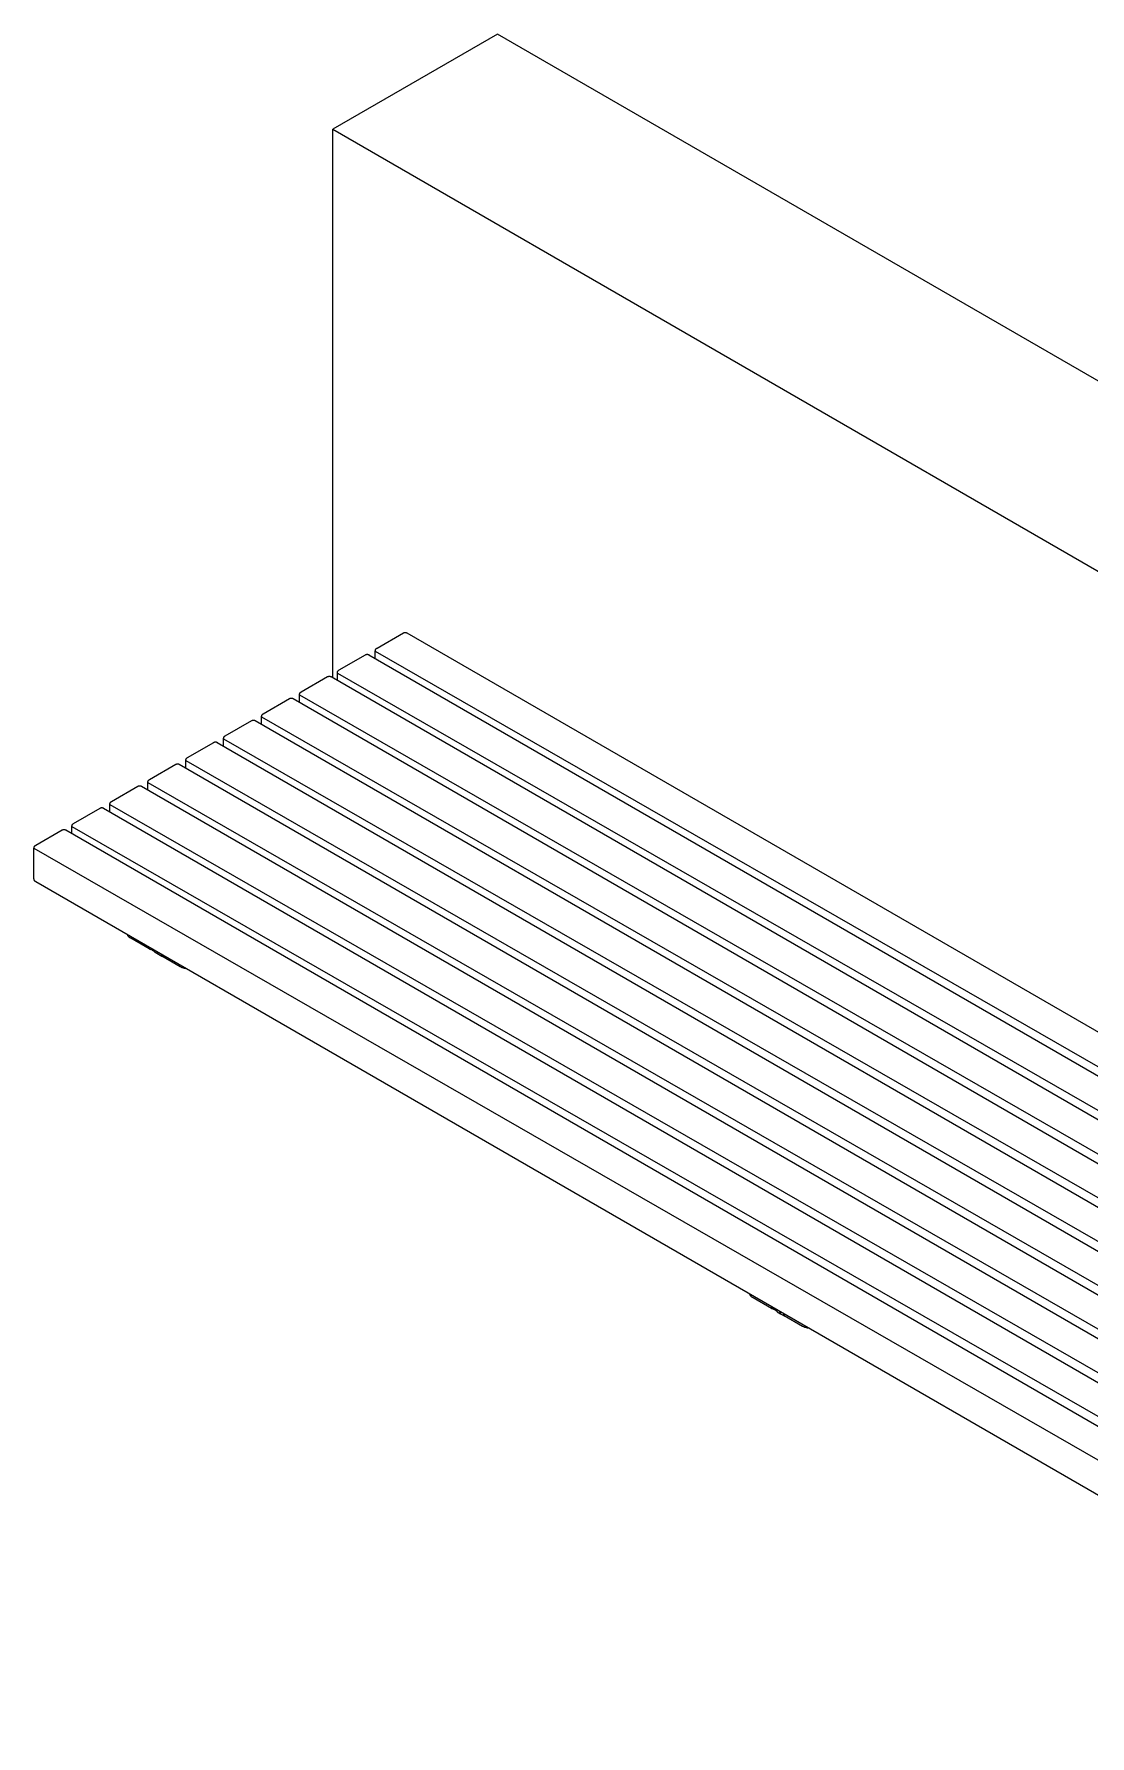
# Model space of a CAD drawing. Header units: millimetres. Extents: x -244 to 4312, y 246 to 2799.
# Drawn here: x 2581 to 3323, y 516 to 1712 of the extents above; entities that cross this region are included whole.
import ezdxf

# ---------------------------------------------------------------- set-up
doc = ezdxf.new("R2010")
doc.units = ezdxf.units.MM
doc.layers.add('ZANO_R', color=7, linetype='Continuous', lineweight=0)

msp = doc.modelspace()

# ---------------------------------------------------------------- linework, layer by layer
at = {"layer": 'ZANO_R'}
for p, q in [((2906.5, 1711.5), (2790.7, 1644.6)), ((4065.4, 1042.4), (2906.5, 1711.5)), ((2790.7, 1259.4), (2790.7, 1644.6)), ((2790.7, 1644.6), (3949.6, 975.5)), ((2821.2, 1279.5), (2821.3, 1279.6)), ((2821.2, 1279.5), (2821.2, 1279.5)), ((2821.3, 1279.6), (2821.3, 1279.7)), ((2821.3, 1279.7), (2821.4, 1279.7)), ((2821.4, 1279.7), (2821.5, 1279.8)), ((2821.5, 1279.8), (2821.6, 1279.9)), ((2821.5, 1279.8), (2821.5, 1279.8)), ((2821.6, 1279.9), (2821.7, 1279.9)), ((2821.7, 1279.9), (2821.7, 1280)), ((2821.7, 1280), (2821.8, 1280)), ((2821.8, 1280), (2821.9, 1280.1)), ((2821.9, 1280.1), (2840.4, 1290.8)), ((2840.4, 1290.8), (2840.5, 1290.8)), ((2840.5, 1290.8), (2840.6, 1290.8)), ((2840.6, 1290.8), (2840.6, 1290.9)), ((2840.6, 1290.9), (2840.7, 1290.9)), ((2840.7, 1290.9), (2840.8, 1290.9)), ((2840.8, 1290.9), (2840.9, 1291)), ((2840.9, 1291), (2840.9, 1291)), ((2840.9, 1291), (2841, 1291)), ((2841, 1291), (2841.1, 1291)), ((2841.1, 1291), (2841.2, 1291.1)), ((2841.2, 1291.1), (2841.3, 1291.1)), ((2841.3, 1291.1), (2841.4, 1291.1)), ((2841.4, 1291.1), (2841.4, 1291.1)), ((2841.4, 1291.1), (2841.5, 1291.1)), ((2841.5, 1291.1), (2841.6, 1291.1)), ((2841.6, 1291.1), (2841.7, 1291.1)), ((2841.7, 1291.1), (2841.8, 1291.1)), ((2841.8, 1291.1), (2841.8, 1291.1)), ((2841.8, 1291.1), (2841.9, 1291.1)), ((2841.9, 1291.1), (2842, 1291.1)), ((2842, 1291.1), (2842.1, 1291.1)), ((2842.1, 1291.1), (2842.2, 1291)), ((2842.2, 1291), (2842.3, 1291)), ((2842.3, 1291), (2842.3, 1291)), ((2842.3, 1291), (2842.4, 1291)), ((2842.4, 1291), (2842.5, 1290.9)), ((2842.5, 1290.9), (2842.6, 1290.9)), ((2842.6, 1290.9), (2842.6, 1290.9)), ((2842.6, 1290.9), (2842.7, 1290.8)), ((2842.7, 1290.8), (2842.8, 1290.8)), ((2842.8, 1290.8), (2842.9, 1290.8)), ((2842.9, 1290.8), (3882.4, 690.6)), ((2795.2, 1264.7), (2813.8, 1275.4)), ((2813.8, 1275.4), (2813.9, 1275.5)), ((2813.8, 1275.4), (2813.8, 1275.4)), ((2813.9, 1275.5), (2814, 1275.5)), ((2814, 1275.5), (2814.1, 1275.5)), ((2814.1, 1275.5), (2814.1, 1275.6)), ((2814.1, 1275.6), (2814.2, 1275.6)), ((2814.2, 1275.6), (2814.3, 1275.6)), ((2814.3, 1275.6), (2814.4, 1275.6)), ((2814.4, 1275.6), (2814.5, 1275.6)), ((2814.5, 1275.6), (2814.5, 1275.7)), ((2814.5, 1275.7), (2814.6, 1275.7)), ((2814.6, 1275.7), (2814.7, 1275.7)), ((2814.7, 1275.7), (2814.8, 1275.7)), ((2814.8, 1275.7), (2814.9, 1275.7)), ((2814.9, 1275.7), (2814.9, 1275.7)), ((2814.9, 1275.7), (2815, 1275.7)), ((2815, 1275.7), (2815.1, 1275.7)), ((2815.1, 1275.7), (2815.2, 1275.7)), ((2815.2, 1275.7), (2815.3, 1275.7)), ((2815.3, 1275.7), (2815.4, 1275.7)), ((2815.4, 1275.7), (2815.4, 1275.7)), ((2815.4, 1275.7), (2815.5, 1275.6)), ((2815.5, 1275.6), (2815.6, 1275.6)), ((2815.6, 1275.6), (2815.7, 1275.6)), ((2815.7, 1275.6), (2815.8, 1275.6)), ((2815.8, 1275.6), (2815.8, 1275.6)), ((2815.8, 1275.6), (2815.9, 1275.5)), ((2815.9, 1275.5), (2816, 1275.5)), ((2816, 1275.5), (2816.1, 1275.5)), ((2816.1, 1275.5), (2816.1, 1275.4)), ((2816.1, 1275.4), (2816.2, 1275.4)), ((2816.2, 1275.4), (3855.8, 675.2)), ((2820.6, 1278.1), (2820.7, 1278.2)), ((2820.6, 1278), (2820.6, 1278.1)), ((2820.6, 1277.9), (2820.6, 1278)), ((2820.6, 1277.9), (3861.4, 679.9)), ((2820.6, 1272.8), (2820.6, 1277.9)), ((2820.7, 1278.6), (2820.8, 1278.7)), ((2820.7, 1278.5), (2820.7, 1278.6)), ((2820.7, 1278.4), (2820.7, 1278.5)), ((2820.7, 1278.3), (2820.7, 1278.4)), ((2820.7, 1278.2), (2820.7, 1278.3)), ((2820.7, 1278.3), (2820.7, 1278.3)), ((2820.8, 1278.9), (2820.9, 1279)), ((2820.8, 1278.8), (2820.8, 1278.9)), ((2820.8, 1278.7), (2820.8, 1278.8)), ((2820.8, 1278.7), (2820.8, 1278.7)), ((2820.9, 1279.1), (2821, 1279.2)), ((2820.9, 1279), (2820.9, 1279.1)), ((2820.9, 1279.1), (2820.9, 1279.1)), ((2821, 1279.2), (2821, 1279.3)), ((2821, 1279.3), (2821.1, 1279.3)), ((2821.1, 1279.4), (2821.2, 1279.5)), ((2821.1, 1279.3), (2821.1, 1279.4)), ((2768.6, 1249.3), (2787.1, 1260)), ((2787.1, 1260), (2787.2, 1260)), ((2787.2, 1260), (2787.2, 1260.1)), ((2787.2, 1260.1), (2787.3, 1260.1)), ((2787.3, 1260.1), (2787.4, 1260.1)), ((2787.4, 1260.1), (2787.5, 1260.2)), ((2787.5, 1260.2), (2787.6, 1260.2)), ((2787.6, 1260.2), (2787.6, 1260.2)), ((2787.6, 1260.2), (2787.7, 1260.2)), ((2787.7, 1260.2), (2787.8, 1260.3)), ((2787.8, 1260.3), (2787.9, 1260.3)), ((2787.9, 1260.3), (2788, 1260.3)), ((2788, 1260.3), (2788, 1260.3)), ((2788, 1260.3), (2788.1, 1260.3)), ((2788.1, 1260.3), (2788.2, 1260.3)), ((2788.2, 1260.3), (2788.3, 1260.3)), ((2788.3, 1260.3), (2788.4, 1260.3)), ((2788.4, 1260.3), (2788.5, 1260.3)), ((2788.5, 1260.3), (2788.5, 1260.3)), ((2788.5, 1260.3), (2788.6, 1260.3)), ((2788.6, 1260.3), (2788.7, 1260.3)), ((2788.7, 1260.3), (2788.8, 1260.3)), ((2788.8, 1260.3), (2788.9, 1260.3)), ((2788.9, 1260.3), (2788.9, 1260.2)), ((2788.9, 1260.2), (2789, 1260.2)), ((2789, 1260.2), (2789.1, 1260.2)), ((2789.1, 1260.2), (2789.2, 1260.2)), ((2789.2, 1260.2), (2789.3, 1260.1)), ((2789.3, 1260.1), (2789.3, 1260.1)), ((2789.3, 1260.1), (2789.4, 1260.1)), ((2789.4, 1260.1), (2789.5, 1260)), ((2789.5, 1260), (2789.6, 1260)), ((2789.6, 1260), (3829.1, 659.8)), ((2794, 1263), (2794.1, 1263.1)), ((2794, 1262.9), (2794, 1263)), ((2794, 1263), (2794, 1263)), ((2794, 1262.8), (2794, 1262.9)), ((2794, 1262.7), (2794, 1262.8)), ((2794, 1262.6), (2794, 1262.7)), ((2794, 1262.5), (2794, 1262.6)), ((2794, 1262.5), (3834.8, 664.5)), ((2794, 1257.4), (2794, 1262.5)), ((2794.1, 1263.3), (2794.1, 1263.4)), ((2794.1, 1263.4), (2794.2, 1263.4)), ((2794.1, 1263.2), (2794.1, 1263.3)), ((2794.1, 1263.1), (2794.1, 1263.2)), ((2794.2, 1263.6), (2794.3, 1263.7)), ((2794.2, 1263.5), (2794.2, 1263.6)), ((2794.2, 1263.4), (2794.2, 1263.5)), ((2794.3, 1263.8), (2794.4, 1263.9)), ((2794.3, 1263.7), (2794.3, 1263.8)), ((2794.3, 1263.7), (2794.3, 1263.7)), ((2794.4, 1263.9), (2794.5, 1264)), ((2794.4, 1263.9), (2794.4, 1263.9)), ((2794.5, 1264), (2794.5, 1264.1)), ((2794.5, 1264.1), (2794.6, 1264.1)), ((2794.6, 1264.2), (2794.7, 1264.3)), ((2794.6, 1264.1), (2794.6, 1264.2)), ((2794.7, 1264.3), (2794.8, 1264.3)), ((2794.8, 1264.3), (2794.8, 1264.4)), ((2794.8, 1264.4), (2794.9, 1264.4)), ((2794.9, 1264.4), (2794.9, 1264.5)), ((2794.9, 1264.5), (2795, 1264.5)), ((2795, 1264.5), (2795.1, 1264.6)), ((2795.1, 1264.6), (2795.2, 1264.7)), ((2795.1, 1264.6), (2795.1, 1264.6)), ((2741.9, 1233.9), (2760.4, 1244.6)), ((2760.4, 1244.6), (2760.5, 1244.6)), ((2760.5, 1244.6), (2760.6, 1244.7)), ((2760.6, 1244.7), (2760.7, 1244.7)), ((2760.7, 1244.7), (2760.8, 1244.8)), ((2760.7, 1244.7), (2760.7, 1244.7)), ((2760.8, 1244.8), (2760.9, 1244.8)), ((2760.9, 1244.8), (2761, 1244.8)), ((2761, 1244.8), (2761.1, 1244.9)), ((2761.1, 1244.9), (2761.1, 1244.9)), ((2761.1, 1244.9), (2761.2, 1244.9)), ((2761.2, 1244.9), (2761.3, 1244.9)), ((2761.3, 1244.9), (2761.4, 1244.9)), ((2761.4, 1244.9), (2761.5, 1244.9)), ((2761.5, 1244.9), (2761.6, 1244.9)), ((2761.6, 1244.9), (2761.6, 1244.9)), ((2761.6, 1244.9), (2761.7, 1244.9)), ((2761.7, 1244.9), (2761.8, 1244.9)), ((2761.8, 1244.9), (2761.9, 1244.9)), ((2761.9, 1244.9), (2762, 1244.9)), ((2762, 1244.9), (2762, 1244.9)), ((2762, 1244.9), (2762.1, 1244.9)), ((2762.1, 1244.9), (2762.2, 1244.9)), ((2762.2, 1244.9), (2762.3, 1244.9)), ((2762.3, 1244.9), (2762.4, 1244.8)), ((2762.4, 1244.8), (2762.5, 1244.8)), ((2762.5, 1244.8), (2762.5, 1244.8)), ((2762.5, 1244.8), (2762.6, 1244.7)), ((2762.6, 1244.7), (2762.7, 1244.7)), ((2762.7, 1244.7), (2762.8, 1244.7)), ((2762.8, 1244.7), (2762.8, 1244.6)), ((2762.8, 1244.6), (2762.9, 1244.6)), ((2762.9, 1244.6), (3802.4, 644.4)), ((2767.3, 1247.4), (2767.4, 1247.5)), ((2767.3, 1247.3), (2767.3, 1247.4)), ((2767.3, 1247.2), (2767.3, 1247.3)), ((2767.3, 1247.2), (3808.1, 649.1)), ((2767.3, 1247.2), (2767.3, 1247.2)), ((2767.3, 1242), (2767.3, 1247.2)), ((2767.4, 1247.9), (2767.5, 1248)), ((2767.4, 1247.8), (2767.4, 1247.9)), ((2767.4, 1247.7), (2767.4, 1247.8)), ((2767.4, 1247.6), (2767.4, 1247.7)), ((2767.4, 1247.5), (2767.4, 1247.6)), ((2767.4, 1247.6), (2767.4, 1247.6)), ((2767.5, 1248.1), (2767.6, 1248.2)), ((2767.5, 1248), (2767.5, 1248.1)), ((2767.5, 1248), (2767.5, 1248)), ((2767.6, 1248.3), (2767.7, 1248.4)), ((2767.6, 1248.2), (2767.6, 1248.3)), ((2767.6, 1248.3), (2767.6, 1248.3)), ((2767.7, 1248.5), (2767.8, 1248.6)), ((2767.7, 1248.4), (2767.7, 1248.5)), ((2767.8, 1248.6), (2767.9, 1248.7)), ((2767.8, 1248.6), (2767.8, 1248.6)), ((2767.9, 1248.7), (2767.9, 1248.8)), ((2767.9, 1248.8), (2768, 1248.8)), ((2768, 1248.8), (2768, 1248.9)), ((2768, 1248.9), (2768.1, 1248.9)), ((2768.1, 1248.9), (2768.2, 1249)), ((2768.2, 1249), (2768.3, 1249.1)), ((2768.2, 1249), (2768.2, 1249)), ((2768.3, 1249.1), (2768.4, 1249.1)), ((2768.4, 1249.1), (2768.4, 1249.2)), ((2768.4, 1249.2), (2768.5, 1249.2)), ((2768.5, 1249.2), (2768.6, 1249.3)), ((2740.7, 1232.3), (2740.8, 1232.4)), ((2740.7, 1232.2), (2740.7, 1232.3)), ((2740.7, 1232.3), (2740.7, 1232.3)), ((2740.7, 1232.1), (2740.7, 1232.2)), ((2740.7, 1232), (2740.7, 1232.1)), ((2740.7, 1231.9), (2740.7, 1232)), ((2740.7, 1231.8), (2740.7, 1231.9)), ((2740.7, 1231.8), (3781.4, 633.7)), ((2740.7, 1231.8), (2740.7, 1231.8)), ((2740.7, 1226.7), (2740.7, 1231.8)), ((2740.8, 1232.6), (2740.8, 1232.7)), ((2740.8, 1232.7), (2740.9, 1232.7)), ((2740.8, 1232.5), (2740.8, 1232.6)), ((2740.8, 1232.4), (2740.8, 1232.5)), ((2740.9, 1232.9), (2741, 1233)), ((2740.9, 1232.8), (2740.9, 1232.9)), ((2740.9, 1232.7), (2740.9, 1232.8)), ((2741, 1233), (2741.1, 1233.1)), ((2741, 1233), (2741, 1233)), ((2741.1, 1233.1), (2741.1, 1233.2)), ((2741.1, 1233.2), (2741.2, 1233.2)), ((2741.2, 1233.3), (2741.3, 1233.4)), ((2741.2, 1233.2), (2741.2, 1233.3)), ((2741.3, 1233.4), (2741.4, 1233.5)), ((2741.3, 1233.4), (2741.3, 1233.4)), ((2741.4, 1233.5), (2741.5, 1233.6)), ((2741.4, 1233.5), (2741.4, 1233.5)), ((2741.5, 1233.6), (2741.6, 1233.7)), ((2741.6, 1233.7), (2741.7, 1233.8)), ((2741.6, 1233.7), (2741.6, 1233.7)), ((2741.7, 1233.8), (2741.8, 1233.8)), ((2741.8, 1233.8), (2741.8, 1233.9)), ((2741.8, 1233.9), (2741.9, 1233.9)), ((2715.2, 1218.5), (2733.8, 1229.2)), ((2733.8, 1229.2), (2733.9, 1229.3)), ((2733.9, 1229.3), (2733.9, 1229.3)), ((2733.9, 1229.3), (2734, 1229.3)), ((2734, 1229.3), (2734.1, 1229.4)), ((2734.1, 1229.4), (2734.2, 1229.4)), ((2734.2, 1229.4), (2734.2, 1229.4)), ((2734.2, 1229.4), (2734.3, 1229.4)), ((2734.3, 1229.4), (2734.4, 1229.5)), ((2734.4, 1229.5), (2734.5, 1229.5)), ((2734.5, 1229.5), (2734.6, 1229.5)), ((2734.6, 1229.5), (2734.6, 1229.5)), ((2734.6, 1229.5), (2734.7, 1229.5)), ((2734.7, 1229.5), (2734.8, 1229.5)), ((2734.8, 1229.5), (2734.9, 1229.5)), ((2734.9, 1229.5), (2735, 1229.5)), ((2735, 1229.5), (2735.1, 1229.5)), ((2735.1, 1229.5), (2735.1, 1229.5)), ((2735.1, 1229.5), (2735.2, 1229.5)), ((2735.2, 1229.5), (2735.3, 1229.5)), ((2735.3, 1229.5), (2735.4, 1229.5)), ((2735.4, 1229.5), (2735.5, 1229.5)), ((2735.5, 1229.5), (2735.6, 1229.5)), ((2735.6, 1229.5), (2735.6, 1229.5)), ((2735.6, 1229.5), (2735.7, 1229.4)), ((2735.7, 1229.4), (2735.8, 1229.4)), ((2735.8, 1229.4), (2735.9, 1229.4)), ((2735.9, 1229.4), (2736, 1229.4)), ((2736, 1229.4), (2736, 1229.3)), ((2736, 1229.3), (2736.1, 1229.3)), ((2736.1, 1229.3), (2736.2, 1229.3)), ((2736.2, 1229.3), (2736.3, 1229.2)), ((2736.3, 1229.2), (3775.8, 629)), ((2688.6, 1203.1), (2707.1, 1213.8)), ((2707.1, 1213.8), (2707.2, 1213.9)), ((2707.2, 1213.9), (2707.3, 1213.9)), ((2707.3, 1213.9), (2707.4, 1213.9)), ((2707.4, 1213.9), (2707.4, 1214)), ((2707.4, 1214), (2707.5, 1214)), ((2707.5, 1214), (2707.6, 1214)), ((2707.6, 1214), (2707.7, 1214)), ((2707.7, 1214), (2707.8, 1214.1)), ((2707.8, 1214.1), (2707.8, 1214.1)), ((2707.8, 1214.1), (2707.9, 1214.1)), ((2707.9, 1214.1), (2708, 1214.1)), ((2708, 1214.1), (2708.1, 1214.1)), ((2708.1, 1214.1), (2708.2, 1214.1)), ((2708.2, 1214.1), (2708.2, 1214.1)), ((2708.2, 1214.1), (2708.3, 1214.1)), ((2708.3, 1214.1), (2708.4, 1214.1)), ((2708.4, 1214.1), (2708.5, 1214.1)), ((2708.5, 1214.1), (2708.6, 1214.1)), ((2708.6, 1214.1), (2708.7, 1214.1)), ((2708.7, 1214.1), (2708.7, 1214.1)), ((2708.7, 1214.1), (2708.8, 1214.1)), ((2708.8, 1214.1), (2708.9, 1214.1)), ((2708.9, 1214.1), (2709, 1214.1)), ((2709, 1214.1), (2709.1, 1214)), ((2709.1, 1214), (2709.1, 1214)), ((2709.1, 1214), (2709.2, 1214)), ((2709.2, 1214), (2709.3, 1214)), ((2709.3, 1214), (2709.4, 1213.9)), ((2709.4, 1213.9), (2709.4, 1213.9)), ((2709.4, 1213.9), (2709.5, 1213.9)), ((2709.5, 1213.9), (2709.6, 1213.8)), ((2709.6, 1213.8), (3749.1, 613.6)), ((2714, 1216.7), (2714.1, 1216.8)), ((2714, 1216.6), (2714, 1216.7)), ((2714, 1216.5), (2714, 1216.6)), ((2714, 1216.4), (2714, 1216.5)), ((2714, 1216.5), (2714, 1216.5)), ((2714, 1216.4), (3754.8, 618.3)), ((2714, 1211.3), (2714, 1216.4)), ((2714.1, 1217.1), (2714.2, 1217.2)), ((2714.1, 1217), (2714.1, 1217.1)), ((2714.1, 1216.9), (2714.1, 1217)), ((2714.1, 1217), (2714.1, 1217)), ((2714.1, 1216.8), (2714.1, 1216.9)), ((2714.2, 1217.3), (2714.3, 1217.4)), ((2714.2, 1217.2), (2714.2, 1217.3)), ((2714.2, 1217.3), (2714.2, 1217.3)), ((2714.3, 1217.5), (2714.3, 1217.6)), ((2714.3, 1217.6), (2714.4, 1217.6)), ((2714.3, 1217.4), (2714.3, 1217.5)), ((2714.4, 1217.7), (2714.5, 1217.8)), ((2714.4, 1217.6), (2714.4, 1217.7)), ((2714.5, 1217.8), (2714.6, 1217.9)), ((2714.5, 1217.8), (2714.5, 1217.8)), ((2714.6, 1217.9), (2714.6, 1218)), ((2714.6, 1218), (2714.7, 1218)), ((2714.7, 1218.1), (2714.8, 1218.2)), ((2714.7, 1218), (2714.7, 1218.1)), ((2714.8, 1218.2), (2714.9, 1218.3)), ((2714.8, 1218.2), (2714.8, 1218.2)), ((2714.9, 1218.3), (2715, 1218.3)), ((2715, 1218.3), (2715, 1218.4)), ((2715, 1218.4), (2715.1, 1218.4)), ((2715.1, 1218.4), (2715.2, 1218.5)), ((2715.2, 1218.5), (2715.2, 1218.5)), ((2661.9, 1187.7), (2680.5, 1198.4)), ((2680.5, 1198.4), (2680.6, 1198.5)), ((2680.6, 1198.5), (2680.6, 1198.5)), ((2680.6, 1198.5), (2680.7, 1198.5)), ((2680.7, 1198.5), (2680.8, 1198.6)), ((2680.8, 1198.6), (2680.9, 1198.6)), ((2680.9, 1198.6), (2681, 1198.7)), ((2680.9, 1198.6), (2680.9, 1198.6)), ((2681, 1198.7), (2681.1, 1198.7)), ((2681.1, 1198.7), (2681.2, 1198.7)), ((2681.2, 1198.7), (2681.3, 1198.7)), ((2681.3, 1198.7), (2681.3, 1198.7)), ((2681.3, 1198.7), (2681.4, 1198.7)), ((2681.4, 1198.7), (2681.5, 1198.8)), ((2681.5, 1198.8), (2681.6, 1198.8)), ((2681.6, 1198.8), (2681.7, 1198.8)), ((2681.7, 1198.8), (2681.8, 1198.8)), ((2681.8, 1198.8), (2681.8, 1198.8)), ((2681.8, 1198.8), (2681.9, 1198.8)), ((2681.9, 1198.8), (2682, 1198.7)), ((2682, 1198.7), (2682.1, 1198.7)), ((2682.1, 1198.7), (2682.2, 1198.7)), ((2682.2, 1198.7), (2682.2, 1198.7)), ((2682.2, 1198.7), (2682.3, 1198.7)), ((2682.3, 1198.7), (2682.4, 1198.7)), ((2682.4, 1198.7), (2682.5, 1198.6)), ((2682.5, 1198.6), (2682.6, 1198.6)), ((2682.6, 1198.6), (2682.6, 1198.6)), ((2682.6, 1198.6), (2682.7, 1198.5)), ((2682.7, 1198.5), (2682.8, 1198.5)), ((2682.8, 1198.5), (2682.9, 1198.5)), ((2682.9, 1198.5), (2682.9, 1198.4)), ((2682.9, 1198.4), (3722.5, 598.3)), ((2687.4, 1201.5), (2687.4, 1201.6)), ((2687.4, 1201.6), (2687.5, 1201.6)), ((2687.4, 1201.4), (2687.4, 1201.5)), ((2687.4, 1201.3), (2687.4, 1201.4)), ((2687.4, 1201.2), (2687.4, 1201.3)), ((2687.4, 1201.1), (2687.4, 1201.2)), ((2687.4, 1201.2), (2687.4, 1201.2)), ((2687.4, 1201), (2687.4, 1201.1)), ((2687.4, 1201), (3728.1, 602.9)), ((2687.4, 1195.9), (2687.4, 1201)), ((2687.5, 1201.9), (2687.6, 1202)), ((2687.5, 1201.8), (2687.5, 1201.9)), ((2687.5, 1201.7), (2687.5, 1201.8)), ((2687.5, 1201.6), (2687.5, 1201.7)), ((2687.6, 1202.1), (2687.7, 1202.2)), ((2687.6, 1202), (2687.6, 1202.1)), ((2687.6, 1202), (2687.6, 1202)), ((2687.7, 1202.2), (2687.7, 1202.3)), ((2687.7, 1202.3), (2687.8, 1202.3)), ((2687.8, 1202.4), (2687.9, 1202.5)), ((2687.8, 1202.3), (2687.8, 1202.4)), ((2687.9, 1202.5), (2688, 1202.6)), ((2687.9, 1202.5), (2687.9, 1202.5)), ((2688, 1202.6), (2688.1, 1202.7)), ((2688, 1202.6), (2688, 1202.6)), ((2688.1, 1202.7), (2688.1, 1202.8)), ((2688.1, 1202.8), (2688.2, 1202.8)), ((2688.2, 1202.8), (2688.3, 1202.9)), ((2688.3, 1202.9), (2688.4, 1203)), ((2688.3, 1202.9), (2688.3, 1202.9)), ((2688.4, 1203), (2688.5, 1203)), ((2688.5, 1203), (2688.5, 1203.1)), ((2688.5, 1203.1), (2688.6, 1203.1)), ((2660.7, 1186), (2660.8, 1186.1)), ((2660.7, 1185.9), (2660.7, 1186)), ((2660.7, 1185.8), (2660.7, 1185.9)), ((2660.7, 1185.7), (2660.7, 1185.8)), ((2660.7, 1185.8), (2660.7, 1185.8)), ((2660.7, 1185.6), (2660.7, 1185.7)), ((2660.7, 1185.6), (3701.5, 587.5)), ((2660.7, 1180.5), (2660.7, 1185.6)), ((2660.8, 1186.4), (2660.9, 1186.5)), ((2660.8, 1186.3), (2660.8, 1186.4)), ((2660.8, 1186.2), (2660.8, 1186.3)), ((2660.8, 1186.3), (2660.8, 1186.3)), ((2660.8, 1186.1), (2660.8, 1186.2)), ((2660.9, 1186.6), (2661, 1186.7)), ((2660.9, 1186.5), (2660.9, 1186.6)), ((2660.9, 1186.6), (2660.9, 1186.6)), ((2661, 1186.8), (2661.1, 1186.9)), ((2661, 1186.7), (2661, 1186.8)), ((2661.1, 1186.9), (2661.2, 1187)), ((2661.1, 1186.9), (2661.1, 1186.9)), ((2661.2, 1187), (2661.2, 1187.1)), ((2661.2, 1187.1), (2661.3, 1187.1)), ((2661.3, 1187.2), (2661.4, 1187.3)), ((2661.3, 1187.1), (2661.3, 1187.2)), ((2661.4, 1187.3), (2661.5, 1187.4)), ((2661.4, 1187.3), (2661.4, 1187.3)), ((2661.5, 1187.4), (2661.6, 1187.5)), ((2661.5, 1187.4), (2661.5, 1187.4)), ((2661.6, 1187.5), (2661.7, 1187.5)), ((2661.7, 1187.5), (2661.7, 1187.6)), ((2661.7, 1187.6), (2661.8, 1187.6)), ((2661.8, 1187.6), (2661.9, 1187.7)), ((2661.9, 1187.7), (2661.9, 1187.7)), ((2634.7, 1171.9), (2634.8, 1171.9)), ((2634.8, 1171.9), (2634.8, 1172)), ((2634.8, 1172), (2634.9, 1172)), ((2634.9, 1172.1), (2635, 1172.2)), ((2634.9, 1172), (2634.9, 1172.1)), ((2635, 1172.2), (2635.1, 1172.2)), ((2635.1, 1172.2), (2635.2, 1172.3)), ((2635.1, 1172.2), (2635.1, 1172.2)), ((2635.2, 1172.3), (2635.3, 1172.3)), ((2635.3, 1172.3), (2653.8, 1183)), ((2653.8, 1183), (2653.9, 1183.1)), ((2653.9, 1183.1), (2654, 1183.1)), ((2654, 1183.1), (2654, 1183.2)), ((2654, 1183.2), (2654.1, 1183.2)), ((2654.1, 1183.2), (2654.2, 1183.2)), ((2654.2, 1183.2), (2654.3, 1183.2)), ((2654.3, 1183.2), (2654.4, 1183.3)), ((2654.4, 1183.3), (2654.4, 1183.3)), ((2654.4, 1183.3), (2654.5, 1183.3)), ((2654.5, 1183.3), (2654.6, 1183.3)), ((2654.6, 1183.3), (2654.7, 1183.3)), ((2654.7, 1183.3), (2654.8, 1183.4)), ((2654.8, 1183.4), (2654.8, 1183.4)), ((2654.8, 1183.4), (2654.9, 1183.4)), ((2654.9, 1183.4), (2655, 1183.4)), ((2655, 1183.4), (2655.1, 1183.4)), ((2655.1, 1183.4), (2655.2, 1183.4)), ((2655.2, 1183.4), (2655.3, 1183.4)), ((2655.3, 1183.4), (2655.3, 1183.4)), ((2655.3, 1183.4), (2655.4, 1183.3)), ((2655.4, 1183.3), (2655.5, 1183.3)), ((2655.5, 1183.3), (2655.6, 1183.3)), ((2655.6, 1183.3), (2655.7, 1183.3)), ((2655.7, 1183.3), (2655.8, 1183.3)), ((2655.8, 1183.3), (2655.8, 1183.2)), ((2655.8, 1183.2), (2655.9, 1183.2)), ((2655.9, 1183.2), (2656, 1183.2)), ((2656, 1183.2), (2656.1, 1183.2)), ((2656.1, 1183.2), (2656.1, 1183.1)), ((2656.1, 1183.1), (2656.2, 1183.1)), ((2656.2, 1183.1), (2656.3, 1183)), ((2656.3, 1183), (3695.8, 582.9)), ((2608.6, 1156.9), (2627.2, 1167.7)), ((2627.2, 1167.7), (2627.2, 1167.7)), ((2627.2, 1167.7), (2627.3, 1167.7)), ((2627.3, 1167.7), (2627.4, 1167.8)), ((2627.4, 1167.8), (2627.5, 1167.8)), ((2627.5, 1167.8), (2627.6, 1167.9)), ((2627.5, 1167.8), (2627.5, 1167.8)), ((2627.6, 1167.9), (2627.7, 1167.9)), ((2627.7, 1167.9), (2627.8, 1167.9)), ((2627.8, 1167.9), (2627.9, 1167.9)), ((2627.9, 1167.9), (2628, 1168)), ((2627.9, 1167.9), (2627.9, 1167.9)), ((2628, 1168), (2628.1, 1168)), ((2628.1, 1168), (2628.2, 1168)), ((2628.2, 1168), (2628.3, 1168)), ((2628.3, 1168), (2628.4, 1168)), ((2628.4, 1168), (2628.4, 1168)), ((2628.4, 1168), (2628.5, 1168)), ((2628.5, 1168), (2628.6, 1168)), ((2628.6, 1168), (2628.7, 1168)), ((2628.7, 1168), (2628.8, 1168)), ((2628.8, 1168), (2628.9, 1167.9)), ((2628.9, 1167.9), (2628.9, 1167.9)), ((2628.9, 1167.9), (2629, 1167.9)), ((2629, 1167.9), (2629.1, 1167.9)), ((2629.1, 1167.9), (2629.2, 1167.9)), ((2629.2, 1167.9), (2629.3, 1167.8)), ((2629.3, 1167.8), (2629.3, 1167.8)), ((2629.3, 1167.8), (2629.4, 1167.8)), ((2629.4, 1167.8), (2629.5, 1167.7)), ((2629.5, 1167.7), (2629.6, 1167.7)), ((2629.6, 1167.7), (3669.2, 567.5)), ((2629.6, 1167.7), (2629.6, 1167.7)), ((2634.1, 1170.8), (2634.1, 1170.9)), ((2634.1, 1170.9), (2634.2, 1170.9)), ((2634.1, 1170.7), (2634.1, 1170.8)), ((2634.1, 1170.6), (2634.1, 1170.7)), ((2634.1, 1170.5), (2634.1, 1170.6)), ((2634.1, 1170.4), (2634.1, 1170.5)), ((2634.1, 1170.5), (2634.1, 1170.5)), ((2634.1, 1170.3), (2634.1, 1170.4)), ((2634.1, 1170.2), (2634.1, 1170.3)), ((2634.1, 1170.2), (3674.8, 572.2)), ((2634.1, 1165.1), (2634.1, 1170.2)), ((2634.2, 1171.1), (2634.3, 1171.2)), ((2634.2, 1171), (2634.2, 1171.1)), ((2634.2, 1170.9), (2634.2, 1171)), ((2634.3, 1171.3), (2634.4, 1171.4)), ((2634.3, 1171.2), (2634.3, 1171.3)), ((2634.3, 1171.3), (2634.3, 1171.3)), ((2634.4, 1171.4), (2634.4, 1171.5)), ((2634.4, 1171.5), (2634.5, 1171.5)), ((2634.5, 1171.6), (2634.5, 1171.7)), ((2634.5, 1171.7), (2634.6, 1171.7)), ((2634.5, 1171.5), (2634.5, 1171.6)), ((2634.6, 1171.8), (2634.7, 1171.9)), ((2634.6, 1171.7), (2634.6, 1171.8)), ((2582, 1141.6), (2600.5, 1152.3)), ((2600.5, 1152.3), (2600.6, 1152.3)), ((2600.6, 1152.3), (2600.7, 1152.3)), ((2600.7, 1152.3), (2600.7, 1152.4)), ((2600.7, 1152.4), (2600.8, 1152.4)), ((2600.8, 1152.4), (2600.9, 1152.4)), ((2600.9, 1152.4), (2601, 1152.5)), ((2601, 1152.5), (2601.1, 1152.5)), ((2601.1, 1152.5), (2601.1, 1152.5)), ((2601.1, 1152.5), (2601.2, 1152.5)), ((2601.2, 1152.5), (2601.3, 1152.6)), ((2601.3, 1152.6), (2601.4, 1152.6)), ((2601.4, 1152.6), (2601.5, 1152.6)), ((2601.5, 1152.6), (2601.5, 1152.6)), ((2601.5, 1152.6), (2601.6, 1152.6)), ((2601.6, 1152.6), (2601.7, 1152.6)), ((2601.7, 1152.6), (2601.8, 1152.6)), ((2601.8, 1152.6), (2601.9, 1152.6)), ((2601.9, 1152.6), (2602, 1152.6)), ((2602, 1152.6), (2602, 1152.6)), ((2602, 1152.6), (2602.1, 1152.6)), ((2602.1, 1152.6), (2602.2, 1152.6)), ((2602.2, 1152.6), (2602.3, 1152.5)), ((2602.3, 1152.5), (2602.4, 1152.5)), ((2602.4, 1152.5), (2602.4, 1152.5)), ((2602.4, 1152.5), (2602.5, 1152.5)), ((2602.5, 1152.5), (2602.6, 1152.4)), ((2602.6, 1152.4), (2602.7, 1152.4)), ((2602.7, 1152.4), (2602.8, 1152.4)), ((2602.8, 1152.4), (2602.8, 1152.3)), ((2602.8, 1152.3), (2602.9, 1152.3)), ((2602.9, 1152.3), (2603, 1152.3)), ((2603, 1152.3), (3642.5, 552.1)), ((2607.4, 1155.2), (2607.5, 1155.3)), ((2607.4, 1155.1), (2607.4, 1155.2)), ((2607.4, 1155), (2607.4, 1155.1)), ((2607.4, 1155.1), (2607.4, 1155.1)), ((2607.4, 1154.9), (2607.4, 1155)), ((2607.4, 1154.8), (2607.4, 1154.9)), ((2607.4, 1154.8), (3648.2, 556.8)), ((2607.4, 1149.7), (2607.4, 1154.8)), ((2607.5, 1155.6), (2607.6, 1155.7)), ((2607.5, 1155.5), (2607.5, 1155.6)), ((2607.5, 1155.6), (2607.5, 1155.6)), ((2607.5, 1155.4), (2607.5, 1155.5)), ((2607.5, 1155.3), (2607.5, 1155.4)), ((2607.6, 1155.8), (2607.6, 1155.9)), ((2607.6, 1155.9), (2607.7, 1155.9)), ((2607.6, 1155.7), (2607.6, 1155.8)), ((2607.7, 1156), (2607.8, 1156.1)), ((2607.7, 1155.9), (2607.7, 1156)), ((2607.8, 1156.2), (2607.9, 1156.3)), ((2607.8, 1156.1), (2607.8, 1156.2)), ((2607.8, 1156.2), (2607.8, 1156.2)), ((2607.9, 1156.3), (2607.9, 1156.4)), ((2607.9, 1156.4), (2608, 1156.4)), ((2608, 1156.4), (2608, 1156.5)), ((2608, 1156.5), (2608.1, 1156.5)), ((2608.1, 1156.5), (2608.2, 1156.6)), ((2608.2, 1156.6), (2608.2, 1156.7)), ((2608.2, 1156.7), (2608.3, 1156.7)), ((2608.3, 1156.7), (2608.4, 1156.8)), ((2608.4, 1156.8), (2608.5, 1156.9)), ((2608.4, 1156.8), (2608.4, 1156.8)), ((2608.5, 1156.9), (2608.6, 1156.9)), ((2608.6, 1156.9), (2608.6, 1156.9)), ((2580.7, 1139.5), (2580.8, 1139.6)), ((2580.7, 1139.4), (2580.7, 1139.5)), ((2580.7, 1139.4), (3621.5, 541.4)), ((2580.7, 1118), (2580.7, 1139.4)), ((2580.8, 1140.1), (2580.9, 1140.2)), ((2580.8, 1140), (2580.8, 1140.1)), ((2580.8, 1139.9), (2580.8, 1140)), ((2580.8, 1139.8), (2580.8, 1139.9)), ((2580.8, 1139.7), (2580.8, 1139.8)), ((2580.8, 1139.8), (2580.8, 1139.8)), ((2580.8, 1139.6), (2580.8, 1139.7)), ((2580.9, 1140.4), (2581, 1140.5)), ((2580.9, 1140.3), (2580.9, 1140.4)), ((2580.9, 1140.2), (2580.9, 1140.3)), ((2580.9, 1140.2), (2580.9, 1140.2)), ((2581, 1140.5), (2581.1, 1140.6)), ((2581, 1140.5), (2581, 1140.5)), ((2581.1, 1140.7), (2581.1, 1140.8)), ((2581.1, 1140.8), (2581.2, 1140.8)), ((2581.1, 1140.6), (2581.1, 1140.7)), ((2581.2, 1140.9), (2581.3, 1141)), ((2581.2, 1140.8), (2581.2, 1140.9)), ((2581.3, 1141), (2581.4, 1141.1)), ((2581.3, 1141), (2581.3, 1141)), ((2581.4, 1141.1), (2581.5, 1141.2)), ((2581.5, 1141.2), (2581.6, 1141.3)), ((2581.5, 1141.2), (2581.5, 1141.2)), ((2581.6, 1141.3), (2581.7, 1141.4)), ((2581.6, 1141.3), (2581.6, 1141.3)), ((2581.7, 1141.4), (2581.8, 1141.4)), ((2581.8, 1141.4), (2581.8, 1141.5)), ((2581.8, 1141.5), (2581.9, 1141.5)), ((2581.9, 1141.5), (2582, 1141.6)), ((2580.7, 1117.9), (2580.7, 1118)), ((2580.8, 1117.9), (2580.7, 1117.9)), ((2580.8, 1117.8), (2580.8, 1117.9)), ((2580.8, 1117.7), (2580.8, 1117.8)), ((2580.8, 1117.6), (2580.8, 1117.7)), ((2580.8, 1117.5), (2580.8, 1117.6)), ((2580.8, 1117.4), (2580.8, 1117.5)), ((2580.9, 1117.3), (2580.8, 1117.4)), ((2580.8, 1117.4), (2580.8, 1117.4)), ((2580.9, 1117.2), (2580.9, 1117.3)), ((2580.9, 1117.1), (2580.9, 1117.2)), ((2580.9, 1117), (2580.9, 1117.1)), ((2581, 1117), (2580.9, 1117)), ((2581, 1116.9), (2581, 1117)), ((2581.1, 1116.8), (2581, 1116.9)), ((2581.1, 1116.7), (2581.1, 1116.8)), ((2581.1, 1116.8), (2581.1, 1116.8)), ((2581.2, 1116.6), (2581.1, 1116.7)), ((2581.2, 1116.5), (2581.2, 1116.6)), ((2581.3, 1116.5), (2581.2, 1116.5)), ((2581.3, 1116.4), (2581.3, 1116.5)), ((2581.4, 1116.4), (2581.3, 1116.4)), ((2581.5, 1116.3), (2581.4, 1116.4)), ((2581.5, 1116.2), (2581.5, 1116.3)), ((2581.6, 1116.2), (2581.5, 1116.2)), ((2581.6, 1116.1), (2581.6, 1116.2)), ((2581.7, 1116.1), (2581.6, 1116.1)), ((2581.8, 1116), (2581.7, 1116.1)), ((2581.9, 1115.9), (2581.8, 1116)), ((2581.8, 1116), (2581.8, 1116)), ((2582, 1115.9), (2581.9, 1115.9)), ((3621.5, 515.7), (2582, 1115.9)), ((2646.5, 1078.5), (2646.4, 1078.7)), ((2646.6, 1078.4), (2646.5, 1078.5)), ((2646.6, 1078.2), (2646.6, 1078.4)), ((2646.7, 1078.1), (2646.6, 1078.2)), ((2646.8, 1078), (2646.7, 1078.1)), ((2646.9, 1077.8), (2646.8, 1078)), ((2647, 1077.7), (2646.9, 1077.8)), ((2647.1, 1077.5), (2647, 1077.7)), ((2647.2, 1077.4), (2647.1, 1077.5)), ((2647.3, 1077.3), (2647.2, 1077.4)), ((2647.4, 1077.2), (2647.3, 1077.3)), ((2647.5, 1077.1), (2647.4, 1077.2)), ((2647.6, 1076.9), (2647.5, 1077.1)), ((2647.7, 1076.8), (2647.6, 1076.9)), ((2647.9, 1076.7), (2647.7, 1076.8)), ((2648, 1076.6), (2647.9, 1076.7)), ((2648.1, 1076.5), (2648, 1076.6)), ((2648.3, 1076.4), (2648.1, 1076.5)), ((2648.4, 1076.4), (2648.3, 1076.4)), ((2648.5, 1076.3), (2648.4, 1076.4)), ((2648.7, 1076.2), (2648.5, 1076.3)), ((2661.7, 1068.7), (2648.7, 1076.2)), ((2661.7, 1069.9), (2661.7, 1068.7)), ((2661.7, 1068.7), (2661.9, 1068.7)), ((2661.9, 1068.7), (2662.1, 1068.6)), ((2662.1, 1068.6), (2662.3, 1068.6)), ((2662.3, 1068.6), (2662.6, 1068.5)), ((2662.6, 1068.5), (2662.8, 1068.4)), ((2662.8, 1068.4), (2663, 1068.3)), ((2663, 1068.3), (2663.2, 1068.2)), ((2663.2, 1068.2), (2663.4, 1068.2)), ((2663.4, 1068.2), (2663.7, 1068)), ((2663.7, 1068), (2663.9, 1067.9)), ((2663.9, 1067.9), (2664.1, 1067.8)), ((2664.1, 1067.8), (2664.3, 1067.7)), ((2664.3, 1067.7), (2664.5, 1067.6)), ((2664.5, 1067.6), (2664.7, 1067.4)), ((2664.7, 1067.4), (2664.8, 1067.3)), ((2664.8, 1067.3), (2665, 1067.1)), ((2665, 1067.1), (2665.2, 1067)), ((2665.2, 1067), (2665.4, 1066.8)), ((2665.4, 1066.8), (2665.5, 1066.6)), ((2665.5, 1066.6), (2665.7, 1066.5)), ((2665.7, 1066.5), (2665.8, 1066.3)), ((2665.8, 1066.3), (2668.2, 1065)), ((2667.4, 1066.5), (2668.1, 1065.1)), ((2668, 1066.1), (2668, 1066.3)), ((2668, 1066), (2668, 1066.1)), ((2668, 1065.9), (2668, 1066)), ((2668, 1065.7), (2668, 1065.9)), ((2668, 1065.6), (2668, 1065.7)), ((2668, 1065.5), (2668, 1065.6)), ((2668, 1065.3), (2668, 1065.5)), ((2668.1, 1065.2), (2668, 1065.3)), ((2668.1, 1065.1), (2668.1, 1065.2)), ((2668.2, 1065), (2668.1, 1065.1)), ((2668.2, 1065), (2668.1, 1065.1)), ((2668.2, 1065), (2670.5, 1063.6)), ((2670, 1064.4), (2670, 1064.4)), ((2670, 1064.4), (2670, 1064.4)), ((2670, 1064.4), (2670, 1064.4)), ((2670, 1064.4), (2670, 1064.4)), ((2670, 1064.4), (2670, 1064.4)), ((2670, 1064.4), (2670, 1064.4)), ((2670, 1064.4), (2670, 1064.4)), ((2670, 1064.4), (2670, 1064.4)), ((2670, 1064.4), (2670, 1064.4)), ((2670, 1064.4), (2670, 1064.4)), ((2670, 1064.4), (2670, 1064.4)), ((2670, 1064.4), (2670, 1064.4)), ((2670, 1064.4), (2670, 1064.4)), ((2670, 1064.4), (2670, 1064.4)), ((2670, 1064.4), (2670, 1064.4)), ((2670, 1064.4), (2670, 1064.4)), ((2670, 1064.4), (2670, 1064.4)), ((2670, 1064.4), (2670, 1064.4)), ((2670, 1064.4), (2670, 1064.4)), ((2670, 1064.4), (2670, 1064.4)), ((2670, 1064.4), (2670, 1064.4)), ((2670, 1064.4), (2670, 1064.4)), ((2670, 1064.4), (2670, 1064.4)), ((2670, 1064.4), (2670, 1064.4)), ((2670, 1064.4), (2670, 1064.4)), ((2670, 1064.4), (2670, 1064.4)), ((2670, 1064.4), (2670, 1064.4)), ((2670, 1064.4), (2670, 1064.4)), ((2670, 1064.4), (2670, 1064.4)), ((2670, 1064.4), (2670, 1064.4)), ((2670, 1064.4), (2670, 1064.4)), ((2670, 1064.4), (2670, 1064.4)), ((2670, 1064.4), (2670, 1064.4)), ((2670, 1064.4), (2670, 1064.4)), ((2670, 1064.4), (2670, 1064.4)), ((2670, 1064.4), (2670, 1064.4)), ((2670, 1064.4), (2670, 1064.4)), ((2670, 1064.4), (2670, 1064.4)), ((2670, 1064.4), (2670, 1064.4)), ((2670, 1064.4), (2670, 1064.4)), ((2670, 1064.4), (2670, 1064.4)), ((2670, 1064.4), (2670, 1064.4)), ((2670, 1064.4), (2670, 1064.4)), ((2670, 1064.4), (2670, 1064.4)), ((2670, 1064.4), (2670, 1064.4)), ((2670, 1064.4), (2670, 1064.4)), ((2670, 1064.4), (2670, 1064.4)), ((2670, 1064.4), (2670, 1064.4)), ((2670, 1064.4), (2670, 1064.4)), ((2670, 1064.4), (2670, 1064.4)), ((2670, 1064.4), (2670, 1064.4)), ((2670, 1064.4), (2670, 1064.4)), ((2670, 1064.4), (2670, 1064.4)), ((2670, 1064.4), (2670, 1064.4)), ((2670, 1064.4), (2670, 1064.4)), ((2670, 1064.4), (2670, 1064.4)), ((2670, 1064.4), (2670, 1064.4)), ((2670, 1064.4), (2670, 1064.4)), ((2670, 1064.4), (2670, 1064.4)), ((2670, 1064.4), (2670, 1064.4)), ((2670, 1064.4), (2670, 1064.4)), ((2670, 1064.4), (2670, 1064.4)), ((2670, 1064.4), (2670, 1064.4)), ((2670, 1064.4), (2670, 1064.4)), ((2670, 1064.4), (2670, 1064.4)), ((2670, 1064.4), (2670, 1064.4)), ((2670, 1064.4), (2670, 1064.4)), ((2670, 1064.4), (2670, 1064.4)), ((2670, 1064.4), (2670, 1064.4)), ((2670, 1064.4), (2670, 1064.4)), ((2670, 1064.4), (2670, 1064.4)), ((2670, 1064.4), (2670, 1064.4)), ((2670, 1064.4), (2670, 1064.4)), ((2670, 1064.4), (2670, 1064.4)), ((2670, 1064.4), (2670, 1064.4)), ((2670, 1064.4), (2670, 1064.4)), ((2670, 1064.4), (2670, 1064.4)), ((2670, 1064.4), (2670, 1064.3)), ((2670, 1064.3), (2670, 1064.3)), ((2670, 1064.3), (2670, 1064.3)), ((2670, 1064.3), (2670, 1064.3)), ((2670, 1064.3), (2670, 1064.3)), ((2670, 1064.3), (2670, 1064.3)), ((2670, 1064.3), (2670, 1064.3)), ((2670, 1064.3), (2670, 1064.3)), ((2670, 1064.3), (2670, 1064.3)), ((2670, 1064.3), (2670, 1064.3)), ((2670, 1064.3), (2670, 1064.3)), ((2670, 1064.3), (2670, 1064.3)), ((2670, 1064.3), (2670, 1064.3)), ((2670, 1064.3), (2670, 1064.3)), ((2670, 1064.3), (2670, 1064.3)), ((2670, 1064.3), (2670, 1064.3)), ((2670, 1064.3), (2670.1, 1064.3)), ((2670.1, 1064.3), (2670.1, 1064.4)), ((2670.1, 1064.4), (2670.1, 1064.4)), ((2670.1, 1064.4), (2670.1, 1064.4)), ((2670.1, 1064.4), (2670.1, 1064.4)), ((2670.1, 1064.4), (2670.1, 1064.4)), ((2670.1, 1064.4), (2670.1, 1064.4)), ((2670.1, 1064.4), (2670.1, 1064.4)), ((2670.1, 1064.4), (2670.1, 1064.4)), ((2670.1, 1064.4), (2670.1, 1064.4)), ((2670.1, 1064.4), (2670.1, 1064.4)), ((2670.1, 1064.4), (2670.1, 1064.4)), ((2670.1, 1064.4), (2670.1, 1064.4)), ((2670.1, 1064.4), (2670.1, 1064.4)), ((2670.1, 1064.4), (2670.1, 1064.4)), ((2670.1, 1064.4), (2670.1, 1064.4)), ((2670.1, 1064.4), (2670.1, 1064.4)), ((2670.1, 1064.4), (2670.1, 1064.4)), ((2670.1, 1064.4), (2670, 1064.4)), ((2670, 1064.4), (2670, 1064.4)), ((2670, 1064.4), (2670, 1064.4)), ((2670.2, 1064.3), (2670.1, 1064.3)), ((2670.1, 1064.3), (2670.1, 1064.3)), ((2670.1, 1064.3), (2670.1, 1064.3)), ((2670.1, 1064.3), (2670.1, 1064.3)), ((2670.1, 1064.3), (2670.1, 1064.3)), ((2670.1, 1064.3), (2670.1, 1064.3)), ((2670.1, 1064.3), (2670.1, 1064.3)), ((2670.1, 1064.3), (2670.1, 1064.3)), ((2670.5, 1064.8), (2670.5, 1063.6)), ((2670.1, 1064.3), (2670.1, 1064.2)), ((2670.1, 1064.2), (2670.1, 1064.2)), ((2670.1, 1064.2), (2670.1, 1064.2)), ((2670.1, 1064.2), (2670.1, 1064.2)), ((2670.1, 1064.2), (2670.1, 1064.1)), ((2670.1, 1064.1), (2670.1, 1064.1)), ((2670.1, 1064.1), (2670.2, 1064)), ((2670.2, 1064.2), (2670.2, 1064.3)), ((2670.2, 1064.1), (2670.2, 1064.2)), ((2670.2, 1064.2), (2670.2, 1064.2)), ((2670.2, 1064.2), (2670.2, 1064.2)), ((2670.3, 1064.1), (2670.2, 1064.1)), ((2670.2, 1064), (2670.2, 1064)), ((2670.2, 1064), (2670.3, 1063.9)), ((2670.3, 1064), (2670.3, 1064.1)), ((2670.4, 1063.9), (2670.3, 1064)), ((2670.3, 1064), (2670.3, 1064)), ((2670.3, 1063.9), (2670.3, 1063.8)), ((2670.3, 1063.8), (2670.4, 1063.7)), ((2670.4, 1063.8), (2670.4, 1063.9)), ((2670.5, 1063.6), (2670.4, 1063.8)), ((2670.4, 1063.8), (2670.4, 1063.8)), ((2670.4, 1063.7), (2670.5, 1063.6)), ((2683.5, 1056.1), (2670.5, 1063.6)), ((2683.8, 1056), (2683.5, 1056.1)), ((2684.1, 1055.8), (2683.8, 1056)), ((2684.5, 1055.6), (2684.1, 1055.8)), ((2684.8, 1055.5), (2684.5, 1055.6)), ((2685.2, 1055.4), (2684.8, 1055.5)), ((2685.5, 1055.3), (2685.2, 1055.4)), ((2685.9, 1055.1), (2685.5, 1055.3)), ((2686.3, 1055.1), (2685.9, 1055.1)), ((2686.6, 1055), (2686.3, 1055.1)), ((2687, 1054.9), (2686.6, 1055)), ((2687.4, 1054.9), (2687, 1054.9)), ((2687.7, 1054.8), (2687.4, 1054.9)), ((3084, 825.9), (3083.9, 826.1)), ((3084, 825.8), (3084, 825.9)), ((3084.1, 825.7), (3084, 825.8)), ((3084.2, 825.5), (3084.1, 825.7)), ((3084.3, 825.4), (3084.2, 825.5)), ((3084.4, 825.2), (3084.3, 825.4)), ((3084.5, 825.1), (3084.4, 825.2)), ((3084.5, 825), (3084.5, 825.1)), ((3084.7, 824.8), (3084.5, 825)), ((3084.8, 824.7), (3084.7, 824.8)), ((3084.9, 824.6), (3084.8, 824.7)), ((3085, 824.5), (3084.9, 824.6)), ((3085.1, 824.4), (3085, 824.5)), ((3085.2, 824.3), (3085.1, 824.4)), ((3085.3, 824.1), (3085.2, 824.3)), ((3085.5, 824), (3085.3, 824.1)), ((3085.6, 824), (3085.5, 824)), ((3085.7, 823.9), (3085.6, 824)), ((3085.9, 823.8), (3085.7, 823.9)), ((3086, 823.7), (3085.9, 823.8)), ((3086.2, 823.6), (3086, 823.7)), ((3099.2, 816.1), (3086.2, 823.6)), ((3099.2, 817.3), (3099.2, 816.1)), ((3099.2, 816.1), (3099.4, 816.1)), ((3099.4, 816.1), (3099.6, 816)), ((3099.6, 816), (3099.8, 816)), ((3099.8, 816), (3100.1, 815.9)), ((3100.1, 815.9), (3100.3, 815.8)), ((3100.3, 815.8), (3100.5, 815.8)), ((3100.5, 815.8), (3100.7, 815.7)), ((3100.7, 815.7), (3100.9, 815.6)), ((3100.9, 815.6), (3101.1, 815.5)), ((3101.1, 815.5), (3101.4, 815.4)), ((3101.4, 815.4), (3101.6, 815.2)), ((3101.6, 815.2), (3101.8, 815.1)), ((3101.8, 815.1), (3102, 815)), ((3102, 815), (3102.1, 814.8)), ((3102.1, 814.8), (3102.3, 814.7)), ((3102.3, 814.7), (3102.5, 814.6)), ((3102.5, 814.6), (3102.7, 814.4)), ((3102.7, 814.4), (3102.8, 814.2)), ((3102.8, 814.2), (3103, 814.1)), ((3103, 814.1), (3103.2, 813.9)), ((3103.2, 813.9), (3103.3, 813.7)), ((3103.3, 813.7), (3105.6, 812.4)), ((3104.9, 814), (3105.6, 812.5)), ((3105.4, 813.5), (3105.4, 813.7)), ((3105.4, 813.4), (3105.4, 813.5)), ((3105.5, 813.3), (3105.4, 813.4)), ((3105.5, 813.1), (3105.5, 813.3)), ((3105.5, 813), (3105.5, 813.1)), ((3105.5, 812.9), (3105.5, 813)), ((3105.5, 812.8), (3105.5, 812.9)), ((3105.6, 812.6), (3105.5, 812.8)), ((3105.6, 812.5), (3105.6, 812.6)), ((3105.6, 812.4), (3105.6, 812.5)), ((3105.6, 812.4), (3105.6, 812.5)), ((3105.6, 812.4), (3108, 811)), ((3107.6, 811.8), (3107.5, 811.8)), ((3107.5, 811.8), (3107.5, 811.8)), ((3107.5, 811.8), (3107.5, 811.8)), ((3107.5, 811.8), (3107.5, 811.8)), ((3107.5, 811.8), (3107.5, 811.8)), ((3107.5, 811.8), (3107.5, 811.8)), ((3107.5, 811.8), (3107.5, 811.8)), ((3107.5, 811.8), (3107.5, 811.8)), ((3107.5, 811.8), (3107.5, 811.8)), ((3107.5, 811.8), (3107.5, 811.8)), ((3107.5, 811.8), (3107.5, 811.8)), ((3107.5, 811.8), (3107.5, 811.8)), ((3107.5, 811.8), (3107.5, 811.8)), ((3107.5, 811.8), (3107.5, 811.8)), ((3107.5, 811.8), (3107.5, 811.8)), ((3107.5, 811.8), (3107.5, 811.8)), ((3107.5, 811.8), (3107.5, 811.8)), ((3107.5, 811.8), (3107.5, 811.8)), ((3107.5, 811.8), (3107.5, 811.8)), ((3107.5, 811.8), (3107.5, 811.8)), ((3107.5, 811.8), (3107.5, 811.8)), ((3107.5, 811.8), (3107.5, 811.8)), ((3107.5, 811.8), (3107.5, 811.8)), ((3107.5, 811.8), (3107.5, 811.8)), ((3107.5, 811.8), (3107.5, 811.8)), ((3107.5, 811.8), (3107.5, 811.8)), ((3107.5, 811.8), (3107.5, 811.8)), ((3107.5, 811.8), (3107.5, 811.8)), ((3107.5, 811.8), (3107.5, 811.8)), ((3107.5, 811.8), (3107.5, 811.8)), ((3107.5, 811.8), (3107.5, 811.8)), ((3107.5, 811.8), (3107.5, 811.8)), ((3107.5, 811.8), (3107.5, 811.8)), ((3107.5, 811.8), (3107.5, 811.8)), ((3107.5, 811.8), (3107.5, 811.8)), ((3107.5, 811.8), (3107.5, 811.8)), ((3107.5, 811.8), (3107.5, 811.8)), ((3107.5, 811.8), (3107.5, 811.8)), ((3107.5, 811.8), (3107.5, 811.8)), ((3107.5, 811.8), (3107.5, 811.8)), ((3107.5, 811.8), (3107.5, 811.8)), ((3107.5, 811.8), (3107.5, 811.8)), ((3107.5, 811.8), (3107.5, 811.8)), ((3107.5, 811.8), (3107.5, 811.8)), ((3107.5, 811.8), (3107.5, 811.8)), ((3107.5, 811.8), (3107.5, 811.8)), ((3107.5, 811.8), (3107.5, 811.8)), ((3107.5, 811.8), (3107.5, 811.8)), ((3107.5, 811.8), (3107.5, 811.8)), ((3107.5, 811.8), (3107.5, 811.8)), ((3107.5, 811.8), (3107.5, 811.8)), ((3107.5, 811.8), (3107.5, 811.8)), ((3107.5, 811.8), (3107.5, 811.8)), ((3107.5, 811.8), (3107.5, 811.8)), ((3107.5, 811.8), (3107.5, 811.8)), ((3107.5, 811.8), (3107.5, 811.8)), ((3107.5, 811.8), (3107.5, 811.8)), ((3107.5, 811.8), (3107.5, 811.8)), ((3107.5, 811.8), (3107.5, 811.8)), ((3107.5, 811.8), (3107.5, 811.8)), ((3107.5, 811.8), (3107.5, 811.8)), ((3107.5, 811.8), (3107.5, 811.8)), ((3107.5, 811.8), (3107.5, 811.8)), ((3107.5, 811.8), (3107.5, 811.8)), ((3107.5, 811.8), (3107.5, 811.8)), ((3107.5, 811.8), (3107.5, 811.8)), ((3107.5, 811.8), (3107.5, 811.8)), ((3107.5, 811.8), (3107.5, 811.8)), ((3107.5, 811.8), (3107.5, 811.8)), ((3107.5, 811.8), (3107.5, 811.8)), ((3107.5, 811.8), (3107.5, 811.8)), ((3107.5, 811.8), (3107.5, 811.8)), ((3107.5, 811.8), (3107.5, 811.8)), ((3107.5, 811.8), (3107.5, 811.8)), ((3107.5, 811.8), (3107.5, 811.8)), ((3107.5, 811.8), (3107.5, 811.8)), ((3107.5, 811.8), (3107.5, 811.8)), ((3107.5, 811.8), (3107.5, 811.8)), ((3107.5, 811.8), (3107.5, 811.8)), ((3107.5, 811.8), (3107.5, 811.8)), ((3107.5, 811.8), (3107.5, 811.8)), ((3107.5, 811.8), (3107.5, 811.8)), ((3107.5, 811.8), (3107.5, 811.8)), ((3107.5, 811.8), (3107.5, 811.8)), ((3107.5, 811.8), (3107.5, 811.8)), ((3107.5, 811.8), (3107.5, 811.8)), ((3107.5, 811.8), (3107.5, 811.8)), ((3107.5, 811.8), (3107.5, 811.8)), ((3107.5, 811.8), (3107.5, 811.8)), ((3107.5, 811.8), (3107.5, 811.8)), ((3107.5, 811.8), (3107.5, 811.8)), ((3107.5, 811.8), (3107.5, 811.8)), ((3107.5, 811.8), (3107.5, 811.8)), ((3107.5, 811.8), (3107.5, 811.8)), ((3107.5, 811.8), (3107.5, 811.8)), ((3107.5, 811.8), (3107.5, 811.8)), ((3107.5, 811.8), (3107.5, 811.8)), ((3107.5, 811.8), (3107.5, 811.8)), ((3107.5, 811.8), (3107.5, 811.8)), ((3107.5, 811.8), (3107.5, 811.7)), ((3107.5, 811.7), (3107.5, 811.7)), ((3107.5, 811.7), (3107.5, 811.7)), ((3107.5, 811.7), (3107.5, 811.7)), ((3107.5, 811.7), (3107.5, 811.7)), ((3107.5, 811.7), (3107.5, 811.7)), ((3107.5, 811.7), (3107.5, 811.7)), ((3107.5, 811.7), (3107.5, 811.7)), ((3107.5, 811.7), (3107.5, 811.7)), ((3107.5, 811.7), (3107.6, 811.6)), ((3107.6, 811.7), (3107.6, 811.8)), ((3107.6, 811.8), (3107.6, 811.8)), ((3107.6, 811.8), (3107.6, 811.8)), ((3107.6, 811.8), (3107.6, 811.8)), ((3107.6, 811.8), (3107.6, 811.8)), ((3107.6, 811.8), (3107.6, 811.8)), ((3107.6, 811.8), (3107.6, 811.8)), ((3107.6, 811.8), (3107.6, 811.8)), ((3107.6, 811.8), (3107.6, 811.8)), ((3107.6, 811.8), (3107.6, 811.8)), ((3107.7, 811.6), (3107.6, 811.7)), ((3107.6, 811.7), (3107.6, 811.7)), ((3107.6, 811.7), (3107.6, 811.7)), ((3107.6, 811.7), (3107.6, 811.7)), ((3107.6, 811.7), (3107.6, 811.7)), ((3107.6, 811.6), (3107.6, 811.6)), ((3107.6, 811.6), (3107.6, 811.6)), ((3107.6, 811.6), (3107.6, 811.6)), ((3107.6, 811.6), (3107.6, 811.6)), ((3107.6, 811.6), (3107.6, 811.5)), ((3107.6, 811.5), (3107.7, 811.4)), ((3107.8, 811.5), (3107.7, 811.6)), ((3107.7, 811.6), (3107.7, 811.6)), ((3107.7, 811.6), (3107.7, 811.6)), ((3107.7, 811.6), (3107.7, 811.6)), ((3107.7, 811.4), (3107.7, 811.4)), ((3107.7, 811.4), (3107.7, 811.3)), ((3107.7, 811.3), (3107.8, 811.3)), ((3107.8, 811.4), (3107.8, 811.5)), ((3107.8, 811.3), (3107.8, 811.4)), ((3107.8, 811.4), (3107.8, 811.4)), ((3107.9, 811.2), (3107.8, 811.3)), ((3107.8, 811.3), (3107.9, 811.1)), ((3108, 811), (3107.9, 811.2)), ((3107.9, 811.2), (3107.9, 811.2)), ((3107.9, 811.1), (3108, 811)), ((3108, 812.2), (3108, 811)), ((3120.9, 803.5), (3108, 811)), ((3121.3, 803.4), (3120.9, 803.5)), ((3121.6, 803.2), (3121.3, 803.4)), ((3122, 803.1), (3121.6, 803.2)), ((3122.3, 802.9), (3122, 803.1)), ((3122.7, 802.8), (3122.3, 802.9)), ((3123, 802.7), (3122.7, 802.8)), ((3123.4, 802.6), (3123, 802.7)), ((3123.7, 802.5), (3123.4, 802.6)), ((3124.1, 802.4), (3123.7, 802.5)), ((3124.5, 802.3), (3124.1, 802.4)), ((3124.9, 802.3), (3124.5, 802.3)), ((3125.2, 802.2), (3124.9, 802.3))]:
    msp.add_line(p, q, dxfattribs=at)

doc.saveas('drawing.dxf')
